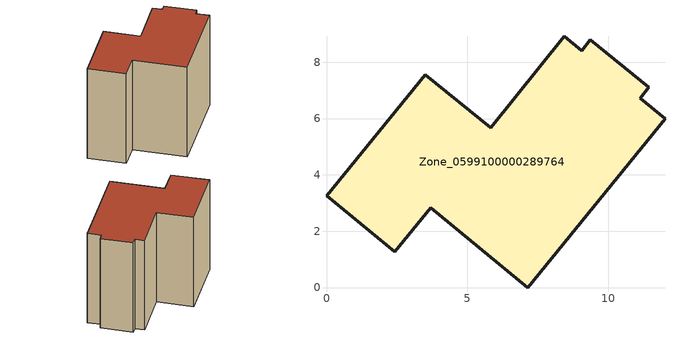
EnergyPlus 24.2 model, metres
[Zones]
Zone_0599100000289764
 floor ground (C_G): 8.44,8.92 9.06,8.42 9.37,8.8 11.44,7.11 11.14,6.72 12.02,6 7.15,0 3.7,2.83 2.43,1.28 0,3.26 3.5,7.57 5.83,5.68 z0
 wall outside (C_F): 3.5,7.57 0,3.26 2.43,1.28 3.7,2.83 7.15,0 12.02,6 11.14,6.72 11.44,7.11 9.37,8.8 9.06,8.42 8.44,8.92 5.83,5.68 3.5,7.57 z0:8.35
 roof outside (C_R): 9.06,8.42 8.44,8.92 5.83,5.68 3.5,7.57 0,3.26 2.43,1.28 3.7,2.83 7.15,0 12.02,6 11.14,6.72 11.44,7.11 9.37,8.8 z8.35
[BUILDING]
Pand.0599100000289764: North Axis=0; Terrain=City; Loads Convergence Tolerance Value=0.04; Temperature Convergence Tolerance Value=0.4; Solar Distribution=FullExterior; Maximum Number of Warmup Days=25; Minimum Number of Warmup Days=1
[Site:Location]
Rotterdam.The.Hague.AP_ZH_NLD Design_Conditions: Latitude=51.96; Longitude=4.45; Time Zone=1; Elevation=-4.5
[SITE:GROUNDTEMPERATURE:BUILDINGSURFACE]
18, 18, 18, 18, 18, 18, 18, 18, 18, 18, 18, 18
[MATERIAL] Thermal Absorptance=0.9; Solar Absorptance=0.7; Visible Absorptance=0.7
Name | Roughness | Thickness | Conductivity | Density | Specific Heat
G.TC.1946-1964 | MediumSmooth | 0.15 | 1 | 540 | 1210
F.TC.1946-1964 | Rough | 0.3 | 0.857143 | 1920 | 840
R.TC.1946-1964 | MediumRough | 0.2 | 0.235294 | 1500 | 1000
[CONSTRUCTION]
C_G: G.TC.1946-1964
C_F: F.TC.1946-1964
C_R: R.TC.1946-1964
[ZONE]
Zone_0599100000289764: Type=1; Multiplier=1; Ceiling Height=Autocalculate; Volume=Autocalculate; Floor Area=autocalculate; Part of Total Floor Area=Yes
[ZONEINFILTRATION:DESIGNFLOWRATE]
Infil_Zone_0599100000289764: Zone or ZoneList or Space or SpaceList=Zone_0599100000289764; Schedule=AlwaysOn; Design Flow Rate Calculation Method=Flow/Area; Flow Rate per Floor Area=0.003; Constant Term Coefficient=1; Temperature Term Coefficient=0; Velocity Term Coefficient=0; Velocity Squared Term Coefficient=0
[HVACTEMPLATE:ZONE:IDEALLOADSAIRSYSTEM]
Zone_0599100000289764: Maximum Heating Supply Air Temperature=50; Minimum Cooling Supply Air Temperature=13; Maximum Heating Supply Air Humidity Ratio=0.0156; Minimum Cooling Supply Air Humidity Ratio=0.0077; Heating Limit=NoLimit; Cooling Limit=NoLimit; Dehumidification Control Type=ConstantSensibleHeatRatio; Cooling Sensible Heat Ratio=0.7; Dehumidification Setpoint=60; Humidification Control Type=None; Humidification Setpoint=30; Outdoor Air Method=None; Outdoor Air Flow Rate per Person=0.00944; Outdoor Air Flow Rate per Zone Floor Area=0; Outdoor Air Flow Rate per Zone=0; Demand Controlled Ventilation Type=None; Outdoor Air Economizer Type=NoEconomizer; Heat Recovery Type=None; Sensible Heat Recovery Effectiveness=0.7; Latent Heat Recovery Effectiveness=0.65
[ZONECONTROL:THERMOSTAT]
ThermostatControl_Zone_0599100000289764: Zone or ZoneList=Zone_0599100000289764; Control Type Schedule=DualSetpointControlType; Control 1=Thermostat_Zone_0599100000289764; Temperature Difference Between Cutout And Setpoint=0
[THERMOSTATSETPOINT:DUALSETPOINT]
Thermostat_Zone_0599100000289764: Heating Setpoint Temperature Schedule=HeatingSetpoint_Zone_0599100000289764; Cooling Setpoint Temperature Schedule=CoolingSetpoint_Zone_0599100000289764
[SCHEDULE:COMPACT]
HeatingSetpoint_Zone_0599100000289764: Through: 12/31, For: AllDays, Until: 24:00, 21
CoolingSetpoint_Zone_0599100000289764: Through: 12/31, For: AllDays, Until: 24:00, 24
DualSetpointControlType: Through: 12/31, For: AllDays, Until: 24:00, 4
AlwaysOn: Through: 12/31, For: AllDays, Until: 24:00, 1
